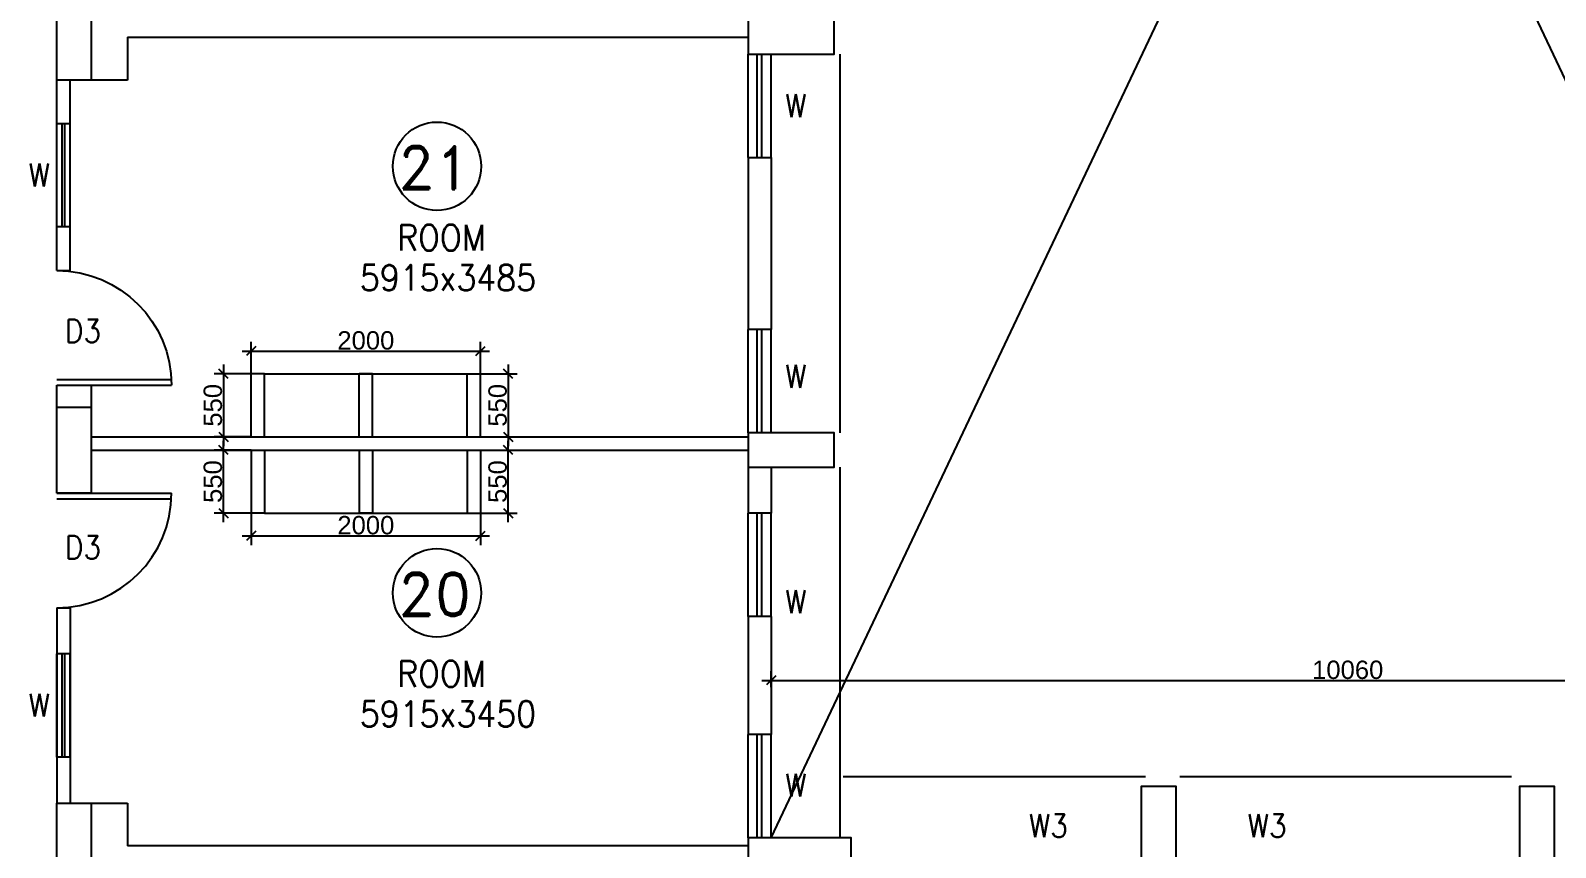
# Model space of a CAD drawing. Extents: x 10161149 to 10263331, y -3696053 to -3547728.
# Drawn here: x 10203811 to 10217114, y -3596468 to -3589345 of the extents above; entities that cross this region are included whole.
import ezdxf

# ---------------------------------------------------------------- set-up
doc = ezdxf.new("R2010")
doc.units = 0
doc.header["$MEASUREMENT"] = 0
doc.header["$PDMODE"] = 35
doc.linetypes.add('DASHED', pattern=[0.75, 0.5, -0.25])
doc.layers.get('0').update_dxf_attribs({"linetype": 'CONTINUOUS'})
doc.layers.get('Defpoints').update_dxf_attribs({"linetype": 'CONTINUOUS'})
for name, color, linetype in [('25', 6, 'CONTINUOUS'), ('35', 1, 'CONTINUOUS'), ('5', 3, 'CONTINUOUS'), ('COL', 2, 'CONTINUOUS'), ('DAS', 1, 'DASHED'), ('dim1', 5, 'CONTINUOUS'), ('DOOR', 31, 'CONTINUOUS'), ('Exi. Walls', 170, 'CONTINUOUS'), ('TXW', 6, 'CONTINUOUS'), ('Window', 4, 'CONTINUOUS')]:
    doc.layers.add(name, color=color, linetype=linetype)
doc.styles.add('RD', font='ROMAND')
doc.styles.add('ROMANS', font='arial.ttf')
doc.styles.get("Standard").update_dxf_attribs({"font": 'romans.shx'})
doc.dimstyles.new('int. dim', dxfattribs={"dimtxt": 160, "dimasz": 80, "dimexe": 80, "dimexo": 0, "dimgap": 10, "dimtad": 1, "dimdec": 0, "dimzin": 12, "dimdsep": 46, "dimtxsty": 'ROMANS', "dimblk": 'OBLIQUE', "dimcen": 1.5, "dimdle": 80, "dimclrd": 5, "dimclre": 5, "dimclrt": 4, "dimadec": 0, "dimazin": 0, "dimtfac": 1, "dimtdec": 0, "dimtix": 1, "dimtmove": 2, "dimatfit": 3, "dimfxl": 1, "dimtolj": 1, "dimtzin": 0, "dimlwd": -1, "dimlwe": -1, "dimarcsym": 0})

# ---------------------------------------------------------------- blocks, each defined once
blk = doc.blocks.new('_Oblique')
at = {"color": 0, "linetype": 'ByBlock', "lineweight": -2}
blk.add_line((-0.5, -0.5), (0.5, 0.5), dxfattribs=at)
blk = doc.blocks.new('*D195')
at = {"layer": 'Defpoints', "color": 0, "lineweight": -3, "transparency": 16777216}
for p in [(10220331, -3595011), (10210271, -3595070), (10220331, -3595070)]:
    blk.add_point(p, dxfattribs=at)
at = {"layer": 'dim1', "color": 5, "transparency": 16777216}
for p, q in [((10210191, -3595011), (10220411, -3595011)), ((10210271, -3595070), (10210271, -3594931)), ((10220331, -3595070), (10220331, -3594931))]:
    blk.add_line(p, q, dxfattribs=at)
at = {"layer": 'dim1', "color": 5, "transparency": 16777216, "xscale": 80, "yscale": 80, "zscale": 80, "rotation": 180}
blk.add_blockref('_Oblique', (10210271, -3595011), dxfattribs=at)
at = {"layer": 'dim1', "color": 5, "transparency": 16777216, "xscale": 80, "yscale": 80, "zscale": 80}
blk.add_blockref('_Oblique', (10220331, -3595011), dxfattribs=at)
at = {"layer": 'dim1', "color": 4, "transparency": 16777216, "insert": (10215301, -3594920), "char_height": 160, "attachment_point": 5, "style": 'ROMANS'}
blk.add_mtext('\\A1;10060', dxfattribs=at)
blk = doc.blocks.new('WINP')
at = {"layer": 'Window'}
for p, q in [((0, 0), (0, 1)), ((0, 1), (1, 1)), ((1, 0), (1, 1)), ((0, 0.6), (1, 0.6)), ((0, 0.4), (1, 0.4)), ((0, 0), (1, 0))]:
    blk.add_line(p, q, dxfattribs=at)
blk = doc.blocks.new('DOORP')
at = {"layer": 'DOOR'}
for p, q in [((0, 0), (0, 1)), ((0.05, 0), (0.05, 0.999))]:
    blk.add_line(p, q, dxfattribs=at)
at = {"layer": 'DOOR', "color": 145}
blk.add_arc((0, 0), 1, 0, 90, dxfattribs=at)
blk = doc.blocks.new('*D267')
at = {"layer": 'Defpoints', "color": 0, "lineweight": -3, "transparency": 16777216}
for p in [(10205494, -3593003), (10205736, -3593003), (10205736, -3593553)]:
    blk.add_point(p, dxfattribs=at)
at = {"layer": 'dim1', "color": 5, "transparency": 16777216}
for p, q in [((10205736, -3593003), (10205414, -3593003)), ((10205494, -3593633), (10205494, -3592923)), ((10205736, -3593553), (10205414, -3593553))]:
    blk.add_line(p, q, dxfattribs=at)
at = {"layer": 'dim1', "color": 5, "transparency": 16777216, "xscale": 80, "yscale": 80, "zscale": 80}
for p, rotation in [((10205494, -3593003), 90), ((10205494, -3593553), 270)]:
    blk.add_blockref('_Oblique', p, dxfattribs=dict(at, rotation=rotation))
at = {"layer": 'dim1', "color": 4, "transparency": 16777216, "insert": (10205402, -3593278), "char_height": 160, "attachment_point": 5, "rotation": 90, "style": 'ROMANS'}
blk.add_mtext('\\A1;550', dxfattribs=at)
blk = doc.blocks.new('*D269')
at = {"layer": 'Defpoints', "color": 0, "lineweight": -3, "transparency": 16777216}
for p in [(10207736, -3593003), (10207977, -3593003), (10207736, -3593553)]:
    blk.add_point(p, dxfattribs=at)
at = {"layer": 'dim1', "color": 5, "transparency": 16777216}
for p, q in [((10207736, -3593003), (10208057, -3593003)), ((10207977, -3593633), (10207977, -3592923)), ((10207736, -3593553), (10208057, -3593553))]:
    blk.add_line(p, q, dxfattribs=at)
at = {"layer": 'dim1', "color": 5, "transparency": 16777216, "xscale": 80, "yscale": 80, "zscale": 80}
for p, rotation in [((10207977, -3593003), 90), ((10207977, -3593553), 270)]:
    blk.add_blockref('_Oblique', p, dxfattribs=dict(at, rotation=rotation))
at = {"layer": 'dim1', "color": 4, "transparency": 16777216, "insert": (10207886, -3593278), "char_height": 160, "attachment_point": 5, "rotation": 90, "style": 'ROMANS'}
blk.add_mtext('\\A1;550', dxfattribs=at)
blk = doc.blocks.new('*D270')
at = {"layer": 'Defpoints', "color": 0, "lineweight": -3, "transparency": 16777216}
for p in [(10205736, -3593553), (10207736, -3593553), (10207736, -3593751)]:
    blk.add_point(p, dxfattribs=at)
at = {"layer": 'dim1', "color": 5, "transparency": 16777216}
for p, q in [((10205736, -3593553), (10205736, -3593831)), ((10207736, -3593553), (10207736, -3593831)), ((10205656, -3593751), (10207816, -3593751))]:
    blk.add_line(p, q, dxfattribs=at)
at = {"layer": 'dim1', "color": 5, "transparency": 16777216, "xscale": 80, "yscale": 80, "zscale": 80, "rotation": 180}
blk.add_blockref('_Oblique', (10205736, -3593751), dxfattribs=at)
at = {"layer": 'dim1', "color": 5, "transparency": 16777216, "xscale": 80, "yscale": 80, "zscale": 80}
blk.add_blockref('_Oblique', (10207736, -3593751), dxfattribs=at)
at = {"layer": 'dim1', "color": 4, "transparency": 16777216, "insert": (10206736, -3593659), "char_height": 160, "attachment_point": 5, "style": 'ROMANS'}
blk.add_mtext('\\A1;2000', dxfattribs=at)
blk = doc.blocks.new('*D271')
at = {"layer": 'Defpoints', "color": 0, "lineweight": -3, "transparency": 16777216}
for p in [(10205736, -3592338), (10205494, -3592888), (10205736, -3592888)]:
    blk.add_point(p, dxfattribs=at)
at = {"layer": 'dim1', "color": 5, "transparency": 16777216}
for p, q in [((10205736, -3592338), (10205414, -3592338)), ((10205494, -3592258), (10205494, -3592968)), ((10205736, -3592888), (10205414, -3592888))]:
    blk.add_line(p, q, dxfattribs=at)
at = {"layer": 'dim1', "color": 5, "transparency": 16777216, "xscale": 80, "yscale": 80, "zscale": 80}
for p, rotation in [((10205494, -3592338), 90), ((10205494, -3592888), 270)]:
    blk.add_blockref('_Oblique', p, dxfattribs=dict(at, rotation=rotation))
at = {"layer": 'dim1', "color": 4, "transparency": 16777216, "insert": (10205402, -3592613), "char_height": 160, "attachment_point": 5, "rotation": 90, "style": 'ROMANS'}
blk.add_mtext('\\A1;550', dxfattribs=at)
blk = doc.blocks.new('*D272')
at = {"layer": 'Defpoints', "color": 0, "lineweight": -3, "transparency": 16777216}
for p in [(10207736, -3592338), (10207736, -3592888), (10207977, -3592888)]:
    blk.add_point(p, dxfattribs=at)
at = {"layer": 'dim1', "color": 5, "transparency": 16777216}
for p, q in [((10207736, -3592338), (10208057, -3592338)), ((10207977, -3592258), (10207977, -3592968)), ((10207736, -3592888), (10208057, -3592888))]:
    blk.add_line(p, q, dxfattribs=at)
at = {"layer": 'dim1', "color": 5, "transparency": 16777216, "xscale": 80, "yscale": 80, "zscale": 80}
for p, rotation in [((10207977, -3592338), 90), ((10207977, -3592888), 270)]:
    blk.add_blockref('_Oblique', p, dxfattribs=dict(at, rotation=rotation))
at = {"layer": 'dim1', "color": 4, "transparency": 16777216, "insert": (10207886, -3592613), "char_height": 160, "attachment_point": 5, "rotation": 90, "style": 'ROMANS'}
blk.add_mtext('\\A1;550', dxfattribs=at)
blk = doc.blocks.new('*D273')
at = {"layer": 'Defpoints', "color": 0, "lineweight": -3, "transparency": 16777216}
for p in [(10207736, -3592140), (10205736, -3592338), (10207736, -3592338)]:
    blk.add_point(p, dxfattribs=at)
at = {"layer": 'dim1', "color": 5, "transparency": 16777216}
for p, q in [((10205736, -3592338), (10205736, -3592060)), ((10207736, -3592338), (10207736, -3592060)), ((10205656, -3592140), (10207816, -3592140))]:
    blk.add_line(p, q, dxfattribs=at)
at = {"layer": 'dim1', "color": 5, "transparency": 16777216, "xscale": 80, "yscale": 80, "zscale": 80, "rotation": 180}
blk.add_blockref('_Oblique', (10205736, -3592140), dxfattribs=at)
at = {"layer": 'dim1', "color": 5, "transparency": 16777216, "xscale": 80, "yscale": 80, "zscale": 80}
blk.add_blockref('_Oblique', (10207736, -3592140), dxfattribs=at)
at = {"layer": 'dim1', "color": 4, "transparency": 16777216, "insert": (10206736, -3592048), "char_height": 160, "attachment_point": 5, "style": 'ROMANS'}
blk.add_mtext('\\A1;2000', dxfattribs=at)

msp = doc.modelspace()

# ---------------------------------------------------------------- linework, layer by layer
at = {"layer": '25'}
for p, q in [((10210271, -3596383), (10215114.3, -3586161.9)), ((10220331, -3596383), (10215487.7, -3586161.9)), ((10205850.6, -3592338), (10207620.6, -3592338)), ((10205850.6, -3593553), (10207620.6, -3593553))]:
    msp.add_line(p, q, dxfattribs=at)
for centre in [(10207356.7, -3590528.8), (10207356.7, -3594248.1)]:
    msp.add_circle(centre, 385.6, dxfattribs=at)
at = {"layer": 'COL', "color": 2}
for points in [[(10204041, -3589778), (10204041, -3589028), (10204341, -3589028), (10204341, -3589778)], [(10210071, -3589553), (10210821, -3589553), (10210821, -3589253), (10210071, -3589253)], [(10204041, -3593378), (10204041, -3592628), (10204341, -3592628), (10204341, -3593378)], [(10210071, -3593153), (10210821, -3593153), (10210821, -3592853), (10210071, -3592853)], [(10213501, -3596683), (10213501, -3595933), (10213801, -3595933), (10213801, -3596683)], [(10216801, -3596683), (10216801, -3595933), (10217101, -3595933), (10217101, -3596683)], [(10204041, -3596983), (10204041, -3596083), (10204341, -3596083), (10204341, -3596983)], [(10210071, -3596683), (10210971, -3596683), (10210971, -3596383), (10210071, -3596383)]]:
    msp.add_lwpolyline(points, close=True, dxfattribs=at)
at = {"layer": 'DAS', "linetype": 'Continuous'}
for p, q in [((10210871, -3589553), (10210871, -3592853)), ((10210871, -3593153), (10210871, -3596383)), ((10213536, -3595853), (10210901, -3595853)), ((10216731, -3595853), (10213836, -3595853))]:
    msp.add_line(p, q, dxfattribs=at)
at = {"layer": 'Exi. Walls'}
for p, q in [((10204656, -3589403), (10210071, -3589403)), ((10204656, -3589403), (10204656, -3589778)), ((10204041, -3591438), (10204041, -3589778)), ((10204156, -3591438), (10204156, -3589778)), ((10204656, -3589778), (10204341, -3589778)), ((10210071, -3590453), (10210071, -3591953)), ((10210271, -3590453), (10210271, -3591953)), ((10204041, -3591438), (10204156, -3591438)), ((10205735.6, -3592888), (10205735.6, -3592338)), ((10205850.6, -3592338), (10205735.6, -3592338)), ((10205850.6, -3592888), (10205850.6, -3592338)), ((10206678.1, -3592888), (10206678.1, -3592338)), ((10206793.1, -3592338), (10206678.1, -3592338)), ((10206793.1, -3592888), (10206793.1, -3592338)), ((10207620.6, -3592888), (10207620.6, -3592338)), ((10207620.6, -3592338), (10207735.6, -3592338)), ((10207735.6, -3592888), (10207735.6, -3592338)), ((10204041, -3592628), (10204041, -3592438)), ((10204041, -3592438), (10204341, -3592438)), ((10204341, -3592438), (10204341, -3592628)), ((10204341, -3592888), (10210071, -3592888)), ((10205456, -3592888), (10210071, -3592888)), ((10204341, -3593003), (10207905.7, -3593003)), ((10205735.6, -3593003), (10205735.6, -3593553)), ((10205850.6, -3593003), (10205850.6, -3593553)), ((10206135.7, -3593003), (10207905.7, -3593003)), ((10206678.1, -3593003), (10206678.1, -3593553)), ((10206793.1, -3593003), (10206793.1, -3593553)), ((10207620.6, -3593003), (10207620.6, -3593553)), ((10207735.6, -3593003), (10207735.6, -3593553)), ((10208020.7, -3593003), (10210071, -3593003)), ((10208020.7, -3593003), (10210071, -3593003)), ((10210071, -3593153), (10210071, -3593553)), ((10210271, -3593153), (10210271, -3593553)), ((10205850.6, -3593553), (10205735.6, -3593553)), ((10206793.1, -3593553), (10206678.1, -3593553)), ((10207620.6, -3593553), (10207735.6, -3593553)), ((10204041, -3594378), (10204041, -3596083)), ((10204041, -3594378), (10204156, -3594378)), ((10204156, -3594378), (10204156, -3596083)), ((10210071, -3594453), (10210071, -3595483)), ((10210271, -3594453), (10210271, -3595483)), ((10204341, -3596083), (10204656, -3596083)), ((10204656, -3596083), (10204656, -3596453)), ((10210071, -3596453), (10204656, -3596453))]:
    msp.add_line(p, q, dxfattribs=at)

# ---------------------------------------------------------------- block references
at = {"layer": '5'}
for name, p, xscale, yscale, zscale, rotation in [('WINP', (10210071, -3590453), -900, 200, 900, 270), ('WINP', (10204156, -3591058), 900, 115, 900, 90), ('DOORP', (10204041, -3592438), -1000, 1000, 1000, 270), ('WINP', (10210271, -3592853), 900, 200, 900, 90), ('DOORP', (10204041, -3593378), 1000, 1000, 1000, 270), ('WINP', (10210271, -3594453), 900, 200, 900, 90), ('WINP', (10204156, -3595680.5), 900, 115, 900, 90), ('WINP', (10210271, -3596383), 900, 200, 900, 90)]:
    msp.add_blockref(name, p, dxfattribs=dict(at, xscale=xscale, yscale=yscale, zscale=zscale, rotation=rotation))

# ---------------------------------------------------------------- texts
at = {"layer": '35', "style": 'RD'}
for s, p in [('21', (10207013.9, -3590729.7)), ('20', (10207013.9, -3594449))]:
    msp.add_text(s, height=375, dxfattribs=at).set_placement(p)
at = {"layer": 'TXW', "width": 0.9}
for s, height, p in [('W', 200, (10210394.8, -3590100.9)), ('W', 200, (10203795.4, -3590704.7)), ('ROOM', 225, (10207009.2, -3591264)), ('5915x3485', 225, (10206684.7, -3591613)), ('D3', 200, (10204110.6, -3592064.4)), ('W', 200, (10210394.8, -3592461.3)), ('D3', 200, (10204110.6, -3593951.5)), ('W', 200, (10210394.8, -3594425.4)), ('ROOM', 225, (10207009.2, -3595066.9)), ('W', 200, (10203795.4, -3595327.2)), ('5915x3450', 225, (10206684.7, -3595415.9)), ('W', 200, (10210394.8, -3596024.6)), ('W3', 200, (10212521.4, -3596378.9)), ('W3', 200, (10214429.1, -3596378.9))]:
    msp.add_text(s, height=height, dxfattribs=at).set_placement(p)

# ---------------------------------------------------------------- dimensions: what is measured, and where the dimension line sits
at = {"layer": 'dim1'}
for base, p1, p2, picture, middle in [((10207735.6, -3592139.9), (10205735.6, -3592338), (10207735.6, -3592338), '*D273', (10206735.6, -3592048.2)), ((10207735.6, -3593751), (10205735.6, -3593553), (10207735.6, -3593553), '*D270', (10206735.6, -3593659.3))]:
    dim = msp.add_linear_dim(base=base, p1=p1, p2=p2, dimstyle='int. dim', dxfattribs=at)
    dim.commit()
    dim.dimension.update_dxf_attribs({"geometry": picture, "text_midpoint": middle})
for base, p1, p2, angle, picture, middle in [((10205494, -3592888), (10205735.6, -3592338), (10205735.6, -3592888), 270, '*D271', (10205402.3, -3592613)), ((10207977.2, -3592888), (10207735.6, -3592338), (10207735.6, -3592888), 270, '*D272', (10207885.5, -3592613)), ((10205494, -3593003), (10205735.6, -3593553), (10205735.6, -3593003), 90, '*D267', (10205402.3, -3593278)), ((10207977.2, -3593003), (10207735.6, -3593553), (10207735.6, -3593003), 90, '*D269', (10207885.5, -3593278))]:
    dim = msp.add_linear_dim(base=base, p1=p1, p2=p2, angle=angle, text='550', dimstyle='int. dim', dxfattribs=at)
    dim.commit()
    dim.dimension.update_dxf_attribs({"geometry": picture, "text_midpoint": middle})
dim = msp.add_linear_dim(base=(10220331, -3595011.2), p1=(10210271, -3595069.9), p2=(10220331, -3595069.9), text='10060', dimstyle='int. dim', dxfattribs=at)
dim.commit()
dim.dimension.update_dxf_attribs({"geometry": '*D195', "text_midpoint": (10215301, -3594919.5)})

doc.saveas('drawing.dxf')
